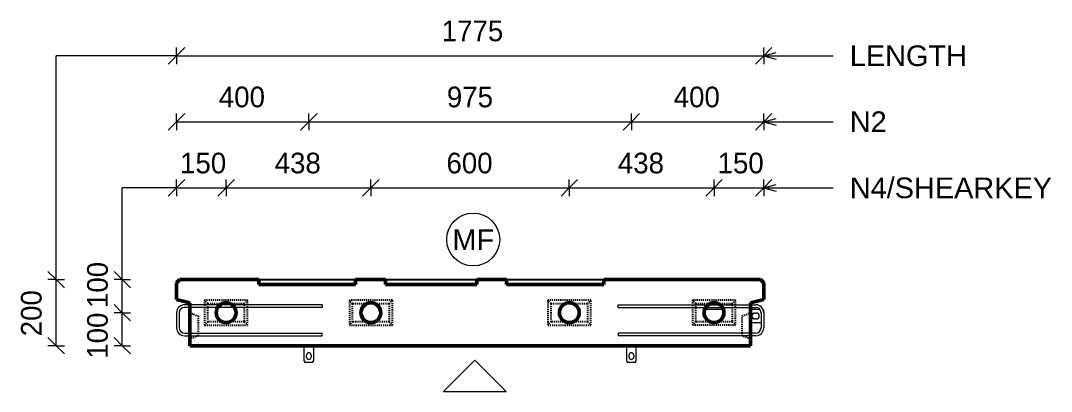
# Model space of a CAD drawing. Header units: millimetres. Extents: x -2972 to 10521, y 1067 to 19088.
# Drawn here: x -2972 to 144, y 17797 to 18920 of the extents above; entities that cross this region are included whole.
import ezdxf

# ---------------------------------------------------------------- set-up
doc = ezdxf.new("R2010")
doc.units = ezdxf.units.MM
doc.linetypes.add('Dash', pattern=[6.36, 3.18, -3.18])
for name, color, linetype, lineweight in [('A-ANNO-DIMS', 211, 'Continuous', 9), ('A-ANNO-DIMS-25', 211, 'Continuous', 9), ('A-DETL-MBND', 5, 'Continuous', 18), ('A-DETL-THIN', 151, 'Continuous', 18), ('A-GENM', 13, 'Continuous', 18), ('A-WALL', 113, 'Continuous', 25), ('A-WALL-HDLN', 110, 'Dash', 25), ('G-ANNO-TEXT', 231, 'Continuous', 9), ('S-RBAR', 171, 'Continuous', 18)]:
    doc.layers.add(name, color=color, linetype=linetype, lineweight=lineweight)
doc.styles.add('Arial', font='arial.ttf', dxfattribs={"height": 62.5})
doc.styles.add('Nirmala UI Semilight', font='NirmalaS.ttf', dxfattribs={"height": 62.5})
doc.dimstyles.new('Arrow_Filled_-_2_5_NI_UI', dxfattribs={"dimscale": 304.8, "dimtxt": 65.460247, "dimasz": 0.164042, "dimexe": 0.082021, "dimexo": 0.0625, "dimgap": 0.082021, "dimtad": 1, "dimdec": 0, "dimzin": 0, "dimdsep": 46, "dimtxsty": 'Nirmala UI Semilight', "dimblk1": 'OBLIQUE', "dimblk2": 'OBLIQUE', "dimsah": 1, "dimcen": 0.09, "dimazin": 0, "dimtfac": 1, "dimtdec": 4, "dimtix": 1, "dimtmove": 0, "dimatfit": 3, "dimfxl": 0.082021, "dimfxlon": 1, "dimtvp": 1, "dimtolj": 1, "dimtzin": 0, "dimarcsym": 2})
doc.dimstyles.new('Arrow_Filled_-_2_5_NI_UI_1', dxfattribs={"dimscale": 304.8, "dimtxt": 65.460247, "dimasz": 0.164042, "dimexe": 0.082021, "dimexo": 0.0625, "dimgap": 0.082021, "dimtad": 1, "dimdec": 0, "dimzin": 0, "dimdsep": 46, "dimtxsty": 'Nirmala UI Semilight', "dimblk1": 'OBLIQUE', "dimblk2": 'OBLIQUE', "dimsah": 1, "dimcen": 0.09, "dimazin": 0, "dimtfac": 1, "dimtdec": 4, "dimtix": 1, "dimtmove": 2, "dimatfit": 3, "dimfxl": 0.082021, "dimfxlon": 1, "dimtvp": 1, "dimtolj": 1, "dimtzin": 0, "dimarcsym": 2})

# ---------------------------------------------------------------- blocks, each defined once
blk = doc.blocks.new('RR spread anchor face based - RR-SA-2_5-150-1726819-Elevation Top')
at = {"layer": 'A-GENM'}
for p, q in [((-2116.2, 17935.4), (-2116.2, 17890.4)), ((-2086.2, 17890.4), (-2086.2, 17935.4)), ((-2116.2, 17890.4), (-2113.7, 17885.4)), ((-2108.2, 17900.9), (-2108.2, 17906.9)), ((-2094.2, 17906.9), (-2094.2, 17900.9)), ((-2088.7, 17885.4), (-2086.2, 17890.4)), ((-2113.7, 17885.4), (-2088.7, 17885.4))]:
    blk.add_line(p, q, dxfattribs=at)
for centre, start, end in [((-2101.2, 17906.9), 0, 180), ((-2101.2, 17900.9), 180, 0)]:
    blk.add_arc(centre, 7, start, end, dxfattribs=at)
blk = doc.blocks.new('RR spread anchor face based - RR-SA-4_0-320-1726835-Elevation Top')
at = {"layer": 'A-GENM'}
for p, q in [((-848, 18045.4), (-904.3, 18045.4)), ((-737.9, 18045.4), (-766.2, 18045.4)), ((-726.2, 18042.9), (-727.8, 18043.7)), ((-726.2, 18035.8), (-726.2, 18042.9)), ((-752.5, 18034.4), (-748.5, 18034.4)), ((-748.5, 18016.4), (-752.5, 18016.4)), ((-766.2, 18005.4), (-734.2, 18005.4))]:
    blk.add_line(p, q, dxfattribs=at)
for centre, start, end in [((-752.5, 18025.4), 90, 270), ((-748.5, 18025.4), 270, 90)]:
    blk.add_arc(centre, 9, start, end, dxfattribs=at)
blk = doc.blocks.new('DIMBLOCK1-Elevation Top')
at = {"layer": 'A-ANNO-DIMS-25'}
for p, q in [((-2501.2, 18413.1), (-2476.2, 18438.1)), ((-2501.2, 18413.1), (-2501.2, 18438.1)), ((-2351.2, 18413.1), (-2326.2, 18438.1)), ((-2351.2, 18413.1), (-2351.2, 18438.1)), ((-2501.2, 18413.1), (-2526.2, 18388.1)), ((-2501.2, 18413.1), (-2351.2, 18413.1)), ((-2501.2, 18413.1), (-2501.2, 18388.1)), ((-2351.2, 18413.1), (-2376.2, 18388.1)), ((-2351.2, 18413.1), (-2351.2, 18388.1))]:
    blk.add_line(p, q, dxfattribs=at)
at = {"layer": 'A-ANNO-DIMS-25', "color": 0, "insert": (-2490.5, 18519.7), "char_height": 62.5, "width": 154.248, "attachment_point": 1, "line_spacing_factor": 1.142579, "style": 'Nirmala UI Semilight'}
blk.add_mtext('150', dxfattribs=at)
blk = doc.blocks.new('_Oblique')
at = {"color": 0, "linetype": 'ByBlock', "lineweight": -2}
blk.add_line((-0.5, -0.5), (0.5, 0.5), dxfattribs=at)
blk = doc.blocks.new('DIMBLOCK2-Elevation Top')
at = {"layer": 'A-ANNO-DIMS-25'}
for p, q in [((-2351.2, 18413.1), (-2326.2, 18438.1)), ((-2351.2, 18413.1), (-2351.2, 18438.1)), ((-1913.7, 18413.1), (-1888.7, 18438.1)), ((-1913.7, 18413.1), (-1913.7, 18438.1)), ((-2351.2, 18413.1), (-2376.2, 18388.1)), ((-2351.2, 18413.1), (-1913.7, 18413.1)), ((-2351.2, 18413.1), (-2351.2, 18388.1)), ((-1913.7, 18413.1), (-1938.7, 18388.1)), ((-1913.7, 18413.1), (-1913.7, 18388.1))]:
    blk.add_line(p, q, dxfattribs=at)
at = {"layer": 'A-ANNO-DIMS-25', "color": 0, "insert": (-2204.5, 18519.7), "char_height": 62.5, "width": 172.815, "attachment_point": 1, "line_spacing_factor": 1.142579, "style": 'Nirmala UI Semilight'}
blk.add_mtext('438', dxfattribs=at)
blk = doc.blocks.new('DIMBLOCK3-Elevation Top')
at = {"layer": 'A-ANNO-DIMS-25'}
for p, q in [((-1913.7, 18413.1), (-1888.7, 18438.1)), ((-1913.7, 18413.1), (-1913.7, 18438.1)), ((-1313.7, 18413.1), (-1288.7, 18438.1)), ((-1313.7, 18413.1), (-1313.7, 18438.1)), ((-1913.7, 18413.1), (-1938.7, 18388.1)), ((-1913.7, 18413.1), (-1313.7, 18413.1)), ((-1913.7, 18413.1), (-1913.7, 18388.1)), ((-1313.7, 18413.1), (-1338.7, 18388.1)), ((-1313.7, 18413.1), (-1313.7, 18388.1))]:
    blk.add_line(p, q, dxfattribs=at)
at = {"layer": 'A-ANNO-DIMS-25', "color": 0, "insert": (-1685.1, 18519.7), "char_height": 62.5, "width": 171.387, "attachment_point": 1, "line_spacing_factor": 1.142579, "style": 'Nirmala UI Semilight'}
blk.add_mtext('600', dxfattribs=at)
blk = doc.blocks.new('DIMBLOCK4-Elevation Top')
at = {"layer": 'A-ANNO-DIMS-25'}
for p, q in [((-1313.7, 18413.1), (-1288.7, 18438.1)), ((-1313.7, 18413.1), (-1313.7, 18438.1)), ((-876.2, 18413.1), (-851.2, 18438.1)), ((-876.2, 18413.1), (-876.2, 18438.1)), ((-1313.7, 18413.1), (-1338.7, 18388.1)), ((-1313.7, 18413.1), (-876.2, 18413.1)), ((-1313.7, 18413.1), (-1313.7, 18388.1)), ((-876.2, 18413.1), (-901.2, 18388.1)), ((-876.2, 18413.1), (-876.2, 18388.1))]:
    blk.add_line(p, q, dxfattribs=at)
at = {"layer": 'A-ANNO-DIMS-25', "color": 0, "insert": (-1167, 18519.7), "char_height": 62.5, "width": 172.815, "attachment_point": 1, "line_spacing_factor": 1.142579, "style": 'Nirmala UI Semilight'}
blk.add_mtext('438', dxfattribs=at)
blk = doc.blocks.new('DIMBLOCK5-Elevation Top')
at = {"layer": 'A-ANNO-DIMS-25'}
for p, q in [((-876.2, 18413.1), (-851.2, 18438.1)), ((-876.2, 18413.1), (-876.2, 18438.1)), ((-726.2, 18413.1), (-701.2, 18438.1)), ((-726.2, 18413.1), (-726.2, 18438.1)), ((-876.2, 18413.1), (-901.2, 18388.1)), ((-876.2, 18413.1), (-726.2, 18413.1)), ((-876.2, 18413.1), (-876.2, 18388.1)), ((-726.2, 18413.1), (-751.2, 18388.1)), ((-726.2, 18413.1), (-726.2, 18388.1))]:
    blk.add_line(p, q, dxfattribs=at)
at = {"layer": 'A-ANNO-DIMS-25', "color": 0, "insert": (-865.5, 18519.7), "char_height": 62.5, "width": 154.248, "attachment_point": 1, "line_spacing_factor": 1.142579, "style": 'Nirmala UI Semilight'}
blk.add_mtext('150', dxfattribs=at)
blk = doc.blocks.new('DIMBLOCK6-Elevation Top')
at = {"layer": 'A-ANNO-DIMS-25'}
for p, q in [((-2665, 18035.4), (-2690, 18060.4)), ((-2665, 18035.4), (-2690, 18035.4)), ((-2665, 17935.4), (-2665, 18035.4)), ((-2665, 18035.4), (-2640, 18010.4)), ((-2665, 18035.4), (-2640, 18035.4)), ((-2665, 17935.4), (-2690, 17960.4)), ((-2665, 17935.4), (-2690, 17935.4)), ((-2665, 17935.4), (-2640, 17910.4)), ((-2665, 17935.4), (-2640, 17935.4))]:
    blk.add_line(p, q, dxfattribs=at)
at = {"layer": 'A-ANNO-DIMS-25', "color": 0, "insert": (-2771.5, 17896.1), "char_height": 62.5, "width": 154.248, "attachment_point": 1, "rotation": 90, "line_spacing_factor": 1.142579, "style": 'Nirmala UI Semilight'}
blk.add_mtext('100', dxfattribs=at)
blk = doc.blocks.new('DIMBLOCK7-Elevation Top')
at = {"layer": 'A-ANNO-DIMS-25'}
for p, q in [((-2665, 18135.4), (-2690, 18160.4)), ((-2665, 18135.4), (-2690, 18135.4)), ((-2665, 18035.4), (-2665, 18135.4)), ((-2665, 18135.4), (-2640, 18110.4)), ((-2665, 18135.4), (-2640, 18135.4)), ((-2665, 18035.4), (-2690, 18060.4)), ((-2665, 18035.4), (-2690, 18035.4)), ((-2665, 18035.4), (-2640, 18010.4)), ((-2665, 18035.4), (-2640, 18035.4))]:
    blk.add_line(p, q, dxfattribs=at)
at = {"layer": 'A-ANNO-DIMS-25', "color": 0, "insert": (-2771.5, 18049.6), "char_height": 62.5, "width": 154.248, "attachment_point": 1, "rotation": 90, "line_spacing_factor": 1.142579, "style": 'Nirmala UI Semilight'}
blk.add_mtext('100', dxfattribs=at)
blk = doc.blocks.new('DIMBLOCK8-Elevation Top')
at = {"layer": 'A-ANNO-DIMS-25'}
for p, q in [((-2501.2, 18613.1), (-2476.2, 18638.1)), ((-2501.2, 18613.1), (-2501.2, 18638.1)), ((-2101.2, 18613.1), (-2076.2, 18638.1)), ((-2101.2, 18613.1), (-2101.2, 18638.1)), ((-2501.2, 18613.1), (-2526.2, 18588.1)), ((-2501.2, 18613.1), (-2101.2, 18613.1)), ((-2501.2, 18613.1), (-2501.2, 18588.1)), ((-2101.2, 18613.1), (-2126.2, 18588.1)), ((-2101.2, 18613.1), (-2101.2, 18588.1))]:
    blk.add_line(p, q, dxfattribs=at)
at = {"layer": 'A-ANNO-DIMS-25', "color": 0, "insert": (-2373.2, 18719.7), "char_height": 62.5, "width": 172.815, "attachment_point": 1, "line_spacing_factor": 1.142579, "style": 'Nirmala UI Semilight'}
blk.add_mtext('400', dxfattribs=at)
blk = doc.blocks.new('DIMBLOCK9-Elevation Top')
at = {"layer": 'A-ANNO-DIMS-25'}
for p, q in [((-2101.2, 18613.1), (-2076.2, 18638.1)), ((-2101.2, 18613.1), (-2101.2, 18638.1)), ((-1126.2, 18613.1), (-1101.2, 18638.1)), ((-1126.2, 18613.1), (-1126.2, 18638.1)), ((-2101.2, 18613.1), (-2126.2, 18588.1)), ((-2101.2, 18613.1), (-1126.2, 18613.1)), ((-2101.2, 18613.1), (-2101.2, 18588.1)), ((-1126.2, 18613.1), (-1151.2, 18588.1)), ((-1126.2, 18613.1), (-1126.2, 18588.1))]:
    blk.add_line(p, q, dxfattribs=at)
at = {"layer": 'A-ANNO-DIMS-25', "color": 0, "insert": (-1683.9, 18719.7), "char_height": 62.5, "width": 168.53, "attachment_point": 1, "line_spacing_factor": 1.142579, "style": 'Nirmala UI Semilight'}
blk.add_mtext('975', dxfattribs=at)
blk = doc.blocks.new('DIMBLOCK10-Elevation Top')
at = {"layer": 'A-ANNO-DIMS-25'}
for p, q in [((-1126.2, 18613.1), (-1101.2, 18638.1)), ((-1126.2, 18613.1), (-1126.2, 18638.1)), ((-726.2, 18613.1), (-701.2, 18638.1)), ((-726.2, 18613.1), (-726.2, 18638.1)), ((-1126.2, 18613.1), (-1151.2, 18588.1)), ((-1126.2, 18613.1), (-726.2, 18613.1)), ((-1126.2, 18613.1), (-1126.2, 18588.1)), ((-726.2, 18613.1), (-751.2, 18588.1)), ((-726.2, 18613.1), (-726.2, 18588.1))]:
    blk.add_line(p, q, dxfattribs=at)
at = {"layer": 'A-ANNO-DIMS-25', "color": 0, "insert": (-998.2, 18719.7), "char_height": 62.5, "width": 172.815, "attachment_point": 1, "line_spacing_factor": 1.142579, "style": 'Nirmala UI Semilight'}
blk.add_mtext('400', dxfattribs=at)
blk = doc.blocks.new('DIMBLOCK11-Elevation Top')
at = {"layer": 'A-ANNO-DIMS-25'}
for p, q in [((-2865, 18135.4), (-2890, 18160.4)), ((-2865, 18135.4), (-2890, 18135.4)), ((-2865, 17935.4), (-2865, 18135.4)), ((-2865, 18135.4), (-2840, 18110.4)), ((-2865, 18135.4), (-2840, 18135.4)), ((-2865, 17935.4), (-2890, 17960.4)), ((-2865, 17935.4), (-2890, 17935.4)), ((-2865, 17935.4), (-2840, 17910.4)), ((-2865, 17935.4), (-2840, 17935.4))]:
    blk.add_line(p, q, dxfattribs=at)
at = {"layer": 'A-ANNO-DIMS-25', "color": 0, "insert": (-2971.5, 17964), "char_height": 62.5, "width": 171.387, "attachment_point": 1, "rotation": 90, "line_spacing_factor": 1.142579, "style": 'Nirmala UI Semilight'}
blk.add_mtext('200', dxfattribs=at)
blk = doc.blocks.new('DIMBLOCK12-Elevation Top')
at = {"layer": 'A-ANNO-DIMS-25'}
for p, q in [((-2501.2, 18813.1), (-2476.2, 18838.1)), ((-2501.2, 18813.1), (-2501.2, 18838.1)), ((-726.2, 18813.1), (-701.2, 18838.1)), ((-726.2, 18813.1), (-726.2, 18838.1)), ((-2501.2, 18813.1), (-2526.2, 18788.1)), ((-2501.2, 18813.1), (-726.2, 18813.1)), ((-2501.2, 18813.1), (-2501.2, 18788.1)), ((-726.2, 18813.1), (-751.2, 18788.1)), ((-726.2, 18813.1), (-726.2, 18788.1))]:
    blk.add_line(p, q, dxfattribs=at)
at = {"layer": 'A-ANNO-DIMS-25', "color": 0, "insert": (-1699.4, 18919.7), "char_height": 62.5, "width": 205.664, "attachment_point": 1, "line_spacing_factor": 1.142579, "style": 'Nirmala UI Semilight'}
blk.add_mtext('1775', dxfattribs=at)

msp = doc.modelspace()

# ---------------------------------------------------------------- linework, layer by layer
at = {"layer": 'A-DETL-MBND'}
for p, q in [((-2865, 18135.4), (-2865, 18813.1)), ((-2501.2, 18813.1), (-2865, 18813.1)), ((-2665, 18135.4), (-2665, 18413.1)), ((-2501.2, 18413.1), (-2665, 18413.1))]:
    msp.add_line(p, q, dxfattribs=at)
at = {"layer": 'A-DETL-THIN'}
for p, q in [((-1598.9, 17891.7), (-1693.6, 17797)), ((-1504.2, 17797), (-1598.9, 17891.7)), ((-1693.6, 17797), (-1504.2, 17797))]:
    msp.add_line(p, q, dxfattribs=at)
msp.add_circle((-1604.2, 18257), 80, dxfattribs=at)
at = {"layer": 'A-WALL', "lineweight": 50}
for p, q in [((-2491.2, 18135.4), (-2501.2, 18125.4)), ((-2252.7, 18135.4), (-2491.2, 18135.4)), ((-2252.7, 18120.4), (-2252.7, 18135.4)), ((-1869.9, 18135.4), (-1960.2, 18135.4)), ((-1960.2, 18135.4), (-1960.2, 18120.4)), ((-1869.9, 18120.4), (-1869.9, 18135.4)), ((-1503.9, 18135.4), (-1593, 18135.4)), ((-1593, 18135.4), (-1593, 18120.4)), ((-1503.9, 18120.4), (-1503.9, 18135.4)), ((-736.2, 18135.4), (-1208.9, 18135.4)), ((-1208.9, 18135.4), (-1208.9, 18120.4)), ((-726.2, 18125.4), (-736.2, 18135.4)), ((-2501.2, 18125.4), (-2501.2, 18075.4)), ((-1960.2, 18120.4), (-2252.7, 18120.4)), ((-1593, 18120.4), (-1869.9, 18120.4)), ((-1208.9, 18120.4), (-1503.9, 18120.4)), ((-726.2, 18075.4), (-726.2, 18125.4)), ((-2501.2, 18075.4), (-2461.2, 18065.4)), ((-766.2, 18065.4), (-726.2, 18075.4)), ((-2461.2, 18065.4), (-2461.2, 17935.4)), ((-766.2, 17935.4), (-766.2, 18065.4)), ((-2461.2, 17935.4), (-766.2, 17935.4))]:
    msp.add_line(p, q, dxfattribs=at)
at = {"layer": 'A-WALL'}
for p, q in [((-2252.7, 18135.4), (-1960.2, 18135.4)), ((-1869.9, 18135.4), (-1593, 18135.4)), ((-1503.9, 18135.4), (-1208.9, 18135.4))]:
    msp.add_line(p, q, dxfattribs=at)
at = {"layer": 'A-WALL', "lineweight": 50}
for centre, start, end in [((-2351.2, 18035.4), 90, 270), ((-2351.2, 18035.4), 270, 90), ((-1913.7, 18035.4), 90, 270), ((-1913.7, 18035.4), 270, 90), ((-1313.7, 18035.4), 90, 270), ((-1313.7, 18035.4), 270, 90), ((-876.2, 18035.4), 90, 270), ((-876.2, 18035.4), 270, 90)]:
    msp.add_arc(centre, 30, start, end, dxfattribs=at)
at = {"layer": 'A-WALL-HDLN'}
for p, q in [((-811.2, 18073.1), (-941.2, 18073.1)), ((-941.2, 18073.1), (-941.2, 18059.5)), ((-931.2, 18063.1), (-941.2, 18073.1)), ((-811.2, 18073.1), (-821.2, 18063.1)), ((-811.2, 18059.5), (-811.2, 18073.1)), ((-2286.2, 18072.9), (-2416.2, 18072.9)), ((-2416.2, 18072.9), (-2416.2, 18059.5)), ((-2406.2, 18062.9), (-2416.2, 18072.9)), ((-2416.2, 18059.4), (-2416.2, 18051.5)), ((-2416.2, 18051.4), (-2416.2, 17997.9)), ((-2406.2, 18062.9), (-2363.2, 18062.9)), ((-2406.2, 18059.5), (-2406.2, 18062.9)), ((-2406.2, 18051.5), (-2406.2, 18059.4)), ((-2406.2, 18007.9), (-2406.2, 18051.4)), ((-2339.2, 18062.9), (-2296.2, 18062.9)), ((-2286.2, 18072.9), (-2296.2, 18062.9)), ((-2296.2, 18062.9), (-2296.2, 18059.5)), ((-2296.2, 18059.4), (-2296.2, 18051.5)), ((-2296.2, 18051.4), (-2296.2, 18007.9)), ((-2286.2, 18059.5), (-2286.2, 18072.9)), ((-2286.2, 18051.5), (-2286.2, 18059.4)), ((-2286.2, 17997.9), (-2286.2, 18051.4)), ((-1848.7, 18072.9), (-1978.7, 18072.9)), ((-1978.7, 18072.9), (-1978.7, 17997.9)), ((-1968.7, 18062.9), (-1978.7, 18072.9)), ((-1968.7, 18062.9), (-1925.7, 18062.9)), ((-1968.7, 18007.9), (-1968.7, 18062.9)), ((-1901.7, 18062.9), (-1858.7, 18062.9)), ((-1848.7, 18072.9), (-1858.7, 18062.9)), ((-1858.7, 18062.9), (-1858.7, 18007.9)), ((-1848.7, 17997.9), (-1848.7, 18072.9)), ((-1248.7, 18072.9), (-1378.7, 18072.9)), ((-1378.7, 18072.9), (-1378.7, 17997.9)), ((-1368.7, 18062.9), (-1378.7, 18072.9)), ((-1368.7, 18062.9), (-1325.7, 18062.9)), ((-1368.7, 18007.9), (-1368.7, 18062.9)), ((-1301.7, 18062.9), (-1258.7, 18062.9)), ((-1248.7, 18072.9), (-1258.7, 18062.9)), ((-1258.7, 18062.9), (-1258.7, 18007.9)), ((-1248.7, 17997.9), (-1248.7, 18072.9)), ((-941.2, 18059.4), (-941.2, 18051.5)), ((-941.2, 18051.4), (-941.2, 17998.1)), ((-931.2, 18063.1), (-887.9, 18063.1)), ((-931.2, 18059.5), (-931.2, 18063.1)), ((-931.2, 18051.5), (-931.2, 18059.4)), ((-931.2, 18008.1), (-931.2, 18051.4)), ((-864.5, 18063.1), (-821.2, 18063.1)), ((-821.2, 18063.1), (-821.2, 18059.5)), ((-821.2, 18059.4), (-821.2, 18051.5)), ((-821.2, 18051.4), (-821.2, 18008.1)), ((-811.2, 18051.5), (-811.2, 18059.4)), ((-811.2, 17998.1), (-811.2, 18051.4)), ((-2461.2, 18035.4), (-2436.2, 18025.4)), ((-2436.2, 18025.4), (-2436.2, 17973.5)), ((-791.2, 18025.4), (-766.2, 18035.4)), ((-791.2, 17973.5), (-791.2, 18025.4)), ((-2406.2, 18007.9), (-2416.2, 17997.9)), ((-2416.2, 17997.9), (-2286.2, 17997.9)), ((-2363.2, 18007.9), (-2406.2, 18007.9)), ((-2296.2, 18007.9), (-2339.2, 18007.9)), ((-2296.2, 18007.9), (-2286.2, 17997.9)), ((-1968.7, 18007.9), (-1978.7, 17997.9)), ((-1978.7, 17997.9), (-1848.7, 17997.9)), ((-1925.7, 18007.9), (-1968.7, 18007.9)), ((-1858.7, 18007.9), (-1901.7, 18007.9)), ((-1858.7, 18007.9), (-1848.7, 17997.9)), ((-1368.7, 18007.9), (-1378.7, 17997.9)), ((-1378.7, 17997.9), (-1248.7, 17997.9)), ((-1325.7, 18007.9), (-1368.7, 18007.9)), ((-1258.7, 18007.9), (-1301.7, 18007.9)), ((-1258.7, 18007.9), (-1248.7, 17997.9)), ((-931.2, 18008.1), (-941.2, 17998.1)), ((-941.2, 17998.1), (-811.2, 17998.1)), ((-888.5, 18008.1), (-931.2, 18008.1)), ((-821.2, 18008.1), (-863.9, 18008.1)), ((-821.2, 18008.1), (-811.2, 17998.1)), ((-2436.3, 17965.4), (-2461.2, 17955.4)), ((-2436.2, 17973.4), (-2436.2, 17965.4)), ((-791.2, 17965.4), (-791.2, 17973.4)), ((-766.2, 17955.5), (-791.1, 17965.4))]:
    msp.add_line(p, q, dxfattribs=at)
at = {"layer": 'G-ANNO-TEXT', "color": 10}
for p, q in [((-726.3, 18813.2), (-688.8, 18823.3)), ((-726.3, 18813.2), (-688.8, 18803.2)), ((-726.3, 18813.2), (-515.9, 18813.2)), ((-726.3, 18613.4), (-688.8, 18623.5)), ((-726.3, 18613.4), (-688.8, 18603.4)), ((-726.3, 18613.4), (-515.9, 18613.4)), ((-726.3, 18413.2), (-688.8, 18423.3)), ((-726.3, 18413.2), (-688.8, 18403.2)), ((-726.3, 18413.2), (-515.9, 18413.2))]:
    msp.add_line(p, q, dxfattribs=at)
at = {"layer": 'S-RBAR'}
for p, q in [((-2061.2, 18059.4), (-2477.2, 18059.4)), ((-2061.2, 18051.4), (-2477.2, 18051.4)), ((-2061.2, 18059.4), (-2061.2, 18051.4)), ((-1166.2, 18059.4), (-750.2, 18059.4)), ((-1166.2, 18051.4), (-1166.2, 18059.4)), ((-1166.2, 18051.4), (-750.2, 18051.4)), ((-2501.2, 18035.4), (-2501.2, 17989.4)), ((-2493.2, 18035.4), (-2493.2, 17989.4)), ((-734.2, 18035.4), (-734.2, 17989.4)), ((-726.2, 18035.4), (-726.2, 17989.4)), ((-2477.2, 17973.4), (-2061.2, 17973.4)), ((-2477.2, 17965.4), (-2061.2, 17965.4)), ((-2061.2, 17965.4), (-2061.2, 17973.4)), ((-750.2, 17973.4), (-1166.2, 17973.4)), ((-1166.2, 17973.4), (-1166.2, 17965.4)), ((-750.2, 17965.4), (-1166.2, 17965.4))]:
    msp.add_line(p, q, dxfattribs=at)
for centre, radius, start, end in [((-2477.2, 18035.4), 24, 90, 180), ((-2477.2, 18035.4), 16, 90, 180), ((-750.2, 18035.4), 24, 0, 90), ((-750.2, 18035.4), 16, 360, 90), ((-2477.2, 17989.4), 24, 180, 270), ((-2477.2, 17989.4), 16, 180, 270), ((-750.2, 17989.4), 16, 270, 0), ((-750.2, 17989.4), 24, 270, 360)]:
    msp.add_arc(centre, radius, start, end, dxfattribs=at)

# ---------------------------------------------------------------- block references
at = {"layer": 'A-GENM'}
for name, p in [('RR spread anchor face based - RR-SA-4_0-320-1726835-Elevation Top', (0, 0)), ('RR spread anchor face based - RR-SA-2_5-150-1726819-Elevation Top', (0, 0)), ('RR spread anchor face based - RR-SA-2_5-150-1726819-Elevation Top', (975, 0))]:
    msp.add_blockref(name, p, dxfattribs=at)

# ---------------------------------------------------------------- texts
at = {"layer": 'G-ANNO-TEXT', "color": 7, "char_height": 62.5, "attachment_point": 1, "style": 'Arial'}
for s, insert, width in [('LENGTH', (-465.9, 18844.5), 428.903), ('N2', (-465.9, 18644.7), 134.283), ('N4/SHEARKEY', (-465.9, 18444.5), 737.552), ('MF', (-1667, 18287.9), 150.316)]:
    msp.add_mtext(s, dxfattribs=dict(at, insert=insert, width=width))

# ---------------------------------------------------------------- dimensions: what is measured, and where the dimension line sits
at = {"layer": 'A-ANNO-DIMS'}
for base, p1, p2, override, picture, middle in [((-726.2, 18813.1), (-2501.2, 18788.1), (-726.2, 18788.1), {"dimpost": '<>', "dimfxl": 1775}, 'DIMBLOCK12-Elevation Top', (-1613.7, 18870.6)), ((-2101.2, 18613.1), (-2501.2, 18588.1), (-2101.2, 18588.1), {"dimpost": '<>', "dimfxl": 400}, 'DIMBLOCK8-Elevation Top', (-2301.2, 18670.4)), ((-1126.2, 18613.1), (-2101.2, 18588.1), (-1126.2, 18588.1), {"dimpost": '<>', "dimfxl": 975}, 'DIMBLOCK9-Elevation Top', (-1613.7, 18670.5)), ((-726.2, 18613.1), (-1126.2, 18588.1), (-726.2, 18588.1), {"dimpost": '<>', "dimfxl": 400}, 'DIMBLOCK10-Elevation Top', (-926.2, 18670.4)), ((-2351.2, 18413.1), (-2501.2, 18388.1), (-2351.2, 18388.1), {"dimpost": '<>', "dimfxl": 150}, 'DIMBLOCK1-Elevation Top', (-2426.2, 18470.6)), ((-1913.6961698, 18413.1385926), (-2351.1961698, 18388.1385926), (-1913.6961698, 18388.1385926), {"dimpost": '<>', "dimfxl": 437.5}, 'DIMBLOCK2-Elevation Top', (-2132.4461698, 18470.45641)), ((-1313.7, 18413.1), (-1913.7, 18388.1), (-1313.7, 18388.1), {"dimpost": '<>', "dimfxl": 600}, 'DIMBLOCK3-Elevation Top', (-1613.7, 18470.5)), ((-876.1961698, 18413.1385926), (-1313.6961698, 18388.1385926), (-876.1961698, 18388.1385926), {"dimpost": '<>', "dimfxl": 437.5}, 'DIMBLOCK4-Elevation Top', (-1094.9461698, 18470.45641)), ((-726.2, 18413.1), (-876.2, 18388.1), (-726.2, 18388.1), {"dimpost": '<>', "dimfxl": 150}, 'DIMBLOCK5-Elevation Top', (-801.2, 18470.6))]:
    dim = msp.add_linear_dim(base=base, p1=p1, p2=p2, dimstyle='Arrow_Filled_-_2_5_NI_UI', override=override, dxfattribs=at)
    dim.commit()
    dim.dimension.update_dxf_attribs({"geometry": picture, "text_midpoint": middle})
for base, p1, p2, picture, middle in [((-2665, 18135.4), (-2640, 18035.4), (-2640, 18135.4), 'DIMBLOCK7-Elevation Top', (-2729.9, 18126.7)), ((-2665, 18035.4), (-2640, 17935.4), (-2640, 18035.4), 'DIMBLOCK6-Elevation Top', (-2729.9, 17973.3))]:
    dim = msp.add_linear_dim(base=base, p1=p1, p2=p2, angle=90, dimstyle='Arrow_Filled_-_2_5_NI_UI_1', override={"dimpost": '<>', "dimfxl": 100}, dxfattribs=at)
    dim.commit()
    dim.dimension.update_dxf_attribs({"geometry": picture, "text_midpoint": middle, "dimtype": 160, "text_rotation": 90})
dim = msp.add_linear_dim(base=(-2865, 18135.4), p1=(-2840, 17935.4), p2=(-2840, 18135.4), angle=90, dimstyle='Arrow_Filled_-_2_5_NI_UI', override={"dimpost": '<>', "dimfxl": 200}, dxfattribs=at)
dim.commit()
dim.dimension.update_dxf_attribs({"geometry": 'DIMBLOCK11-Elevation Top', "text_midpoint": (-2922.3, 18035.4)})

doc.saveas('drawing.dxf')
